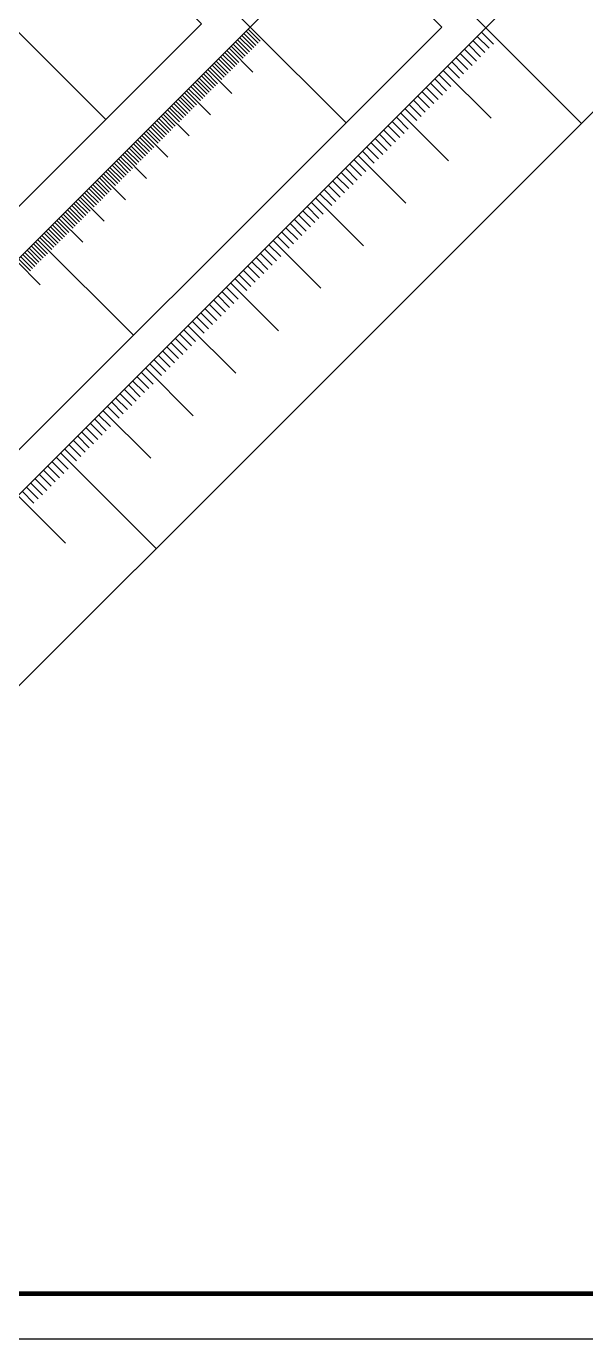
# Model space of a CAD drawing. Header units: millimetres. Extents: x 38046 to 69892, y 8139 to 15731.
# Drawn here: x 44195.7 to 44319.7, y 14887.6 to 15178.7 of the extents above; entities that cross this region are included whole.
import ezdxf

# ---------------------------------------------------------------- set-up
doc = ezdxf.new("R2010")
doc.units = ezdxf.units.MM
doc.header["$LTSCALE"] = 1000
doc.header["$MEASUREMENT"] = 0
doc.layers.get('0').update_dxf_attribs({"color": 3})
for name, color, linetype in [('PUB_TITLE', 4, 'Continuous'), ('图层1', 1, 'Continuous'), ('图层3', 253, 'Continuous')]:
    doc.layers.add(name, color=color, linetype=linetype)

msp = doc.modelspace()

# ---------------------------------------------------------------- linework, layer by layer
for p, q in [((44198.22, 15131.35), (44219.44, 15110.13)), ((44203.25, 15084.02), (44224.46, 15062.81))]:
    msp.add_line(p, q)
for points in [[(44245.36, 15178.49), (44266.58, 15199.7)], [(44297.53, 15178.3), (44318.74, 15199.52)], [(44192.12, 15179.22), (44213.33, 15158.01)], [(44245.36, 15178.49), (44266.58, 15157.27)], [(44297.53, 15178.3), (44318.74, 15157.09)], [(44240.65, 15173.77), (44245.95, 15168.47)], [(44235.94, 15169.06), (44241.24, 15163.75)], [(44288.1, 15168.87), (44298.71, 15158.27)], [(44231.22, 15164.34), (44236.53, 15159.04)], [(44226.51, 15159.63), (44231.81, 15154.33)], [(44278.67, 15159.45), (44289.28, 15148.84)], [(44221.79, 15154.92), (44227.1, 15149.61)], [(44217.08, 15150.2), (44222.38, 15144.9)], [(44269.24, 15150.02), (44279.85, 15139.41)], [(44212.37, 15145.49), (44217.67, 15140.18)], [(44207.65, 15140.77), (44212.96, 15135.47)], [(44259.82, 15140.59), (44270.42, 15129.98)], [(44202.94, 15136.06), (44208.24, 15130.76)], [(44198.22, 15131.35), (44219.44, 15110.13)], [(44250.39, 15131.16), (44260.99, 15120.56)], [(44193.51, 15126.63), (44198.81, 15121.33)], [(44240.96, 15121.73), (44251.57, 15111.13)], [(44231.53, 15112.31), (44242.14, 15101.7)], [(44222.1, 15102.88), (44232.71, 15092.27)], [(44212.68, 15093.45), (44223.28, 15082.84)], [(44203.25, 15084.02), (44224.46, 15062.81)], [(44193.82, 15074.59), (44204.43, 15063.99)]]:
    msp.add_lwpolyline(points)
at = {"layer": 'PUB_TITLE'}
msp.add_lwpolyline([(43576.51, 14887.56), (44417.51, 14887.56), (44417.51, 15481.56), (43576.51, 15481.56)], close=True, dxfattribs=at)
at = {"layer": 'PUB_TITLE', "const_width": 1}
msp.add_lwpolyline([(43601.51, 14897.56), (44407.51, 14897.56), (44407.51, 15471.56), (43601.51, 15471.56)], close=True, dxfattribs=at)
at = {"layer": '图层1'}
for points in [[(44192.12, 15179.22), (43972.92, 15398.43), (43994.13, 15419.64), (44234.54, 15179.22), (43994.13, 14938.81), (43972.92, 14960.02), (44192.12, 15179.22)], [(44245.36, 15178.49), (44026.16, 15397.69), (44047.38, 15418.9), (44287.79, 15178.49), (44047.38, 14938.07), (44026.16, 14959.28), (44245.36, 15178.49)], [(44297.53, 15178.3), (44078.33, 15397.51), (44099.54, 15418.72), (44339.96, 15178.3), (44099.54, 14937.89), (44078.33, 14959.1), (44297.53, 15178.3)]]:
    msp.add_lwpolyline(points, dxfattribs=at)
at = {"layer": '图层3'}
for points in [[(44242.54, 15175.66), (44245.19, 15173.01)], [(44243.01, 15176.13), (44245.66, 15173.48)], [(44243.48, 15176.6), (44246.13, 15173.95)], [(44243.95, 15177.07), (44246.6, 15174.42)], [(44244.42, 15177.54), (44247.07, 15174.89)], [(44244.89, 15178.01), (44247.55, 15175.36)], [(44295.64, 15176.42), (44298.29, 15173.77)], [(44296.59, 15177.36), (44299.24, 15174.71)], [(44239.71, 15172.83), (44242.36, 15170.18)], [(44240.18, 15173.3), (44242.83, 15170.65)], [(44241.12, 15174.24), (44243.77, 15171.59)], [(44241.59, 15174.71), (44244.25, 15172.06)], [(44242.07, 15175.19), (44244.72, 15172.53)], [(44291.87, 15172.65), (44294.52, 15169.99)], [(44292.81, 15173.59), (44295.47, 15170.94)], [(44293.76, 15174.53), (44296.41, 15171.88)], [(44294.7, 15175.47), (44297.35, 15172.82)], [(44236.88, 15170), (44239.53, 15167.35)], [(44237.35, 15170.47), (44240, 15167.82)], [(44237.82, 15170.94), (44240.47, 15168.29)], [(44238.29, 15171.41), (44240.95, 15168.76)], [(44238.77, 15171.89), (44241.42, 15169.23)], [(44239.24, 15172.36), (44241.89, 15169.71)], [(44289.04, 15169.82), (44291.7, 15167.17)], [(44289.99, 15170.76), (44292.64, 15168.11)], [(44290.93, 15171.7), (44293.58, 15169.05)], [(44234.05, 15167.17), (44236.7, 15164.52)], [(44234.52, 15167.64), (44237.17, 15164.99)], [(44234.99, 15168.12), (44237.65, 15165.46)], [(44235.47, 15168.59), (44238.12, 15165.93)], [(44236.41, 15169.53), (44239.06, 15166.88)], [(44286.22, 15166.99), (44288.87, 15164.34)], [(44287.16, 15167.93), (44289.81, 15165.28)], [(44231.69, 15164.82), (44234.35, 15162.16)], [(44232.17, 15165.29), (44234.82, 15162.63)], [(44232.64, 15165.76), (44235.29, 15163.11)], [(44233.11, 15166.23), (44235.76, 15163.58)], [(44233.58, 15166.7), (44236.23, 15164.05)], [(44283.39, 15164.16), (44286.04, 15161.51)], [(44284.33, 15165.1), (44286.98, 15162.45)], [(44285.27, 15166.05), (44287.92, 15163.39)], [(44227.92, 15161.04), (44230.57, 15158.39)], [(44228.39, 15161.52), (44231.05, 15158.86)], [(44228.87, 15161.99), (44231.52, 15159.34)], [(44229.34, 15162.46), (44231.99, 15159.81)], [(44229.81, 15162.93), (44232.46, 15160.28)], [(44230.28, 15163.4), (44232.93, 15160.75)], [(44230.75, 15163.87), (44233.4, 15161.22)], [(44280.56, 15161.33), (44283.21, 15158.68)], [(44281.5, 15162.28), (44284.15, 15159.62)], [(44282.44, 15163.22), (44285.1, 15160.57)], [(44225.09, 15158.22), (44227.75, 15155.56)], [(44225.57, 15158.69), (44228.22, 15156.04)], [(44226.04, 15159.16), (44228.69, 15156.51)], [(44226.98, 15160.1), (44229.63, 15157.45)], [(44227.45, 15160.57), (44230.1, 15157.92)], [(44277.73, 15158.5), (44280.38, 15155.85)], [(44279.62, 15160.39), (44282.27, 15157.74)], [(44222.27, 15155.39), (44224.92, 15152.74)], [(44222.74, 15155.86), (44225.39, 15153.21)], [(44223.21, 15156.33), (44225.86, 15153.68)], [(44223.68, 15156.8), (44226.33, 15154.15)], [(44224.15, 15157.27), (44226.8, 15154.62)], [(44224.62, 15157.74), (44227.27, 15155.09)], [(44274.9, 15155.68), (44277.55, 15153.02)], [(44275.84, 15156.62), (44278.5, 15153.97)], [(44276.79, 15157.56), (44279.44, 15154.91)], [(44219.44, 15152.56), (44222.09, 15149.91)], [(44219.91, 15153.03), (44222.56, 15150.38)], [(44220.38, 15153.5), (44223.03, 15150.85)], [(44220.85, 15153.97), (44223.5, 15151.32)], [(44221.32, 15154.44), (44223.97, 15151.79)], [(44272.07, 15152.85), (44274.72, 15150.2)], [(44273.02, 15153.79), (44275.67, 15151.14)], [(44273.96, 15154.73), (44276.61, 15152.08)], [(44216.61, 15149.73), (44219.26, 15147.08)], [(44217.55, 15150.67), (44220.2, 15148.02)], [(44218.02, 15151.14), (44220.68, 15148.49)], [(44218.49, 15151.62), (44221.15, 15148.96)], [(44218.97, 15152.09), (44221.62, 15149.44)], [(44270.19, 15150.96), (44272.84, 15148.31)], [(44271.13, 15151.9), (44273.78, 15149.25)], [(44213.78, 15146.9), (44216.43, 15144.25)], [(44214.25, 15147.37), (44216.9, 15144.72)], [(44214.72, 15147.84), (44217.38, 15145.19)], [(44215.2, 15148.32), (44217.85, 15145.66)], [(44215.67, 15148.79), (44218.32, 15146.14)], [(44216.14, 15149.26), (44218.79, 15146.61)], [(44266.42, 15147.19), (44269.07, 15144.54)], [(44267.36, 15148.13), (44270.01, 15145.48)], [(44268.3, 15149.08), (44270.95, 15146.42)], [(44210.48, 15143.6), (44213.13, 15140.95)], [(44210.95, 15144.07), (44213.6, 15141.42)], [(44211.42, 15144.54), (44214.08, 15141.89)], [(44211.9, 15145.02), (44214.55, 15142.36)], [(44212.84, 15145.96), (44215.49, 15143.31)], [(44213.31, 15146.43), (44215.96, 15143.78)], [(44263.59, 15144.36), (44266.24, 15141.71)], [(44264.53, 15145.3), (44267.18, 15142.65)], [(44265.47, 15146.25), (44268.12, 15143.6)], [(44208.12, 15141.24), (44210.78, 15138.59)], [(44208.6, 15141.72), (44211.25, 15139.06)], [(44209.07, 15142.19), (44211.72, 15139.54)], [(44209.54, 15142.66), (44212.19, 15140.01)], [(44210.01, 15143.13), (44212.66, 15140.48)], [(44260.76, 15141.53), (44263.41, 15138.88)], [(44261.7, 15142.48), (44264.35, 15139.82)], [(44262.64, 15143.42), (44265.3, 15140.77)], [(44204.82, 15137.95), (44207.48, 15135.29)], [(44205.3, 15138.42), (44207.95, 15135.76)], [(44205.77, 15138.89), (44208.42, 15136.24)], [(44206.24, 15139.36), (44208.89, 15136.71)], [(44206.71, 15139.83), (44209.36, 15137.18)], [(44207.18, 15140.3), (44209.83, 15137.65)], [(44256.99, 15137.76), (44259.64, 15135.11)], [(44257.93, 15138.71), (44260.58, 15136.05)], [(44258.87, 15139.65), (44261.53, 15137)], [(44202, 15135.12), (44204.65, 15132.47)], [(44202.47, 15135.59), (44205.12, 15132.94)], [(44203.41, 15136.53), (44206.06, 15133.88)], [(44203.88, 15137), (44206.53, 15134.35)], [(44204.35, 15137.47), (44207, 15134.82)], [(44254.16, 15134.93), (44256.81, 15132.28)], [(44255.1, 15135.88), (44257.75, 15133.23)], [(44256.05, 15136.82), (44258.7, 15134.17)], [(44199.17, 15132.29), (44201.82, 15129.64)], [(44199.64, 15132.76), (44202.29, 15130.11)], [(44200.11, 15133.23), (44202.76, 15130.58)], [(44200.58, 15133.7), (44203.23, 15131.05)], [(44201.05, 15134.17), (44203.7, 15131.52)], [(44201.52, 15134.65), (44204.18, 15131.99)], [(44251.33, 15132.11), (44253.98, 15129.45)], [(44252.27, 15133.05), (44254.93, 15130.4)], [(44253.22, 15133.99), (44255.87, 15131.34)], [(44195.87, 15128.99), (44198.52, 15126.34)], [(44196.34, 15129.46), (44198.99, 15126.81)], [(44196.81, 15129.93), (44199.46, 15127.28)], [(44197.28, 15130.4), (44199.93, 15127.75)], [(44197.75, 15130.87), (44200.4, 15128.22)], [(44198.7, 15131.82), (44201.35, 15129.17)], [(44248.5, 15129.28), (44251.15, 15126.63)], [(44249.45, 15130.22), (44252.1, 15127.57)], [(44193.98, 15127.1), (44196.63, 15124.45)], [(44194.45, 15127.57), (44197.1, 15124.92)], [(44194.92, 15128.05), (44197.58, 15125.39)], [(44195.4, 15128.52), (44198.05, 15125.87)], [(44245.67, 15126.45), (44248.33, 15123.8)], [(44246.62, 15127.39), (44249.27, 15124.74)], [(44247.56, 15128.33), (44250.21, 15125.68)], [(44242.85, 15123.62), (44245.5, 15120.97)], [(44243.79, 15124.56), (44246.44, 15121.91)], [(44244.73, 15125.51), (44247.38, 15122.85)], [(44240.02, 15120.79), (44242.67, 15118.14)], [(44241.9, 15122.68), (44244.55, 15120.03)], [(44237.19, 15117.96), (44239.84, 15115.31)], [(44238.13, 15118.91), (44240.78, 15116.25)], [(44239.07, 15119.85), (44241.73, 15117.2)], [(44234.36, 15115.13), (44237.01, 15112.48)], [(44235.3, 15116.08), (44237.96, 15113.43)], [(44236.25, 15117.02), (44238.9, 15114.37)], [(44232.47, 15113.25), (44235.13, 15110.6)], [(44233.42, 15114.19), (44236.07, 15111.54)], [(44228.7, 15109.48), (44231.36, 15106.83)], [(44229.65, 15110.42), (44232.3, 15107.77)], [(44230.59, 15111.36), (44233.24, 15108.71)], [(44224.93, 15105.71), (44227.58, 15103.06)], [(44225.88, 15106.65), (44228.53, 15104)], [(44226.82, 15107.59), (44229.47, 15104.94)], [(44227.76, 15108.54), (44230.41, 15105.88)], [(44223.05, 15103.82), (44225.7, 15101.17)], [(44223.99, 15104.76), (44226.64, 15102.11)], [(44219.28, 15100.05), (44221.93, 15097.4)], [(44220.22, 15100.99), (44222.87, 15098.34)], [(44221.16, 15101.94), (44223.81, 15099.28)], [(44216.45, 15097.22), (44219.1, 15094.57)], [(44217.39, 15098.16), (44220.04, 15095.51)], [(44218.33, 15099.11), (44220.98, 15096.46)], [(44213.62, 15094.39), (44216.27, 15091.74)], [(44214.56, 15095.34), (44217.21, 15092.68)], [(44215.5, 15096.28), (44218.16, 15093.63)], [(44210.79, 15091.56), (44213.44, 15088.91)], [(44211.73, 15092.51), (44214.38, 15089.86)], [(44207.96, 15088.74), (44210.61, 15086.08)], [(44208.9, 15089.68), (44211.56, 15087.03)], [(44209.85, 15090.62), (44212.5, 15087.97)], [(44205.13, 15085.91), (44207.79, 15083.26)], [(44206.08, 15086.85), (44208.73, 15084.2)], [(44207.02, 15087.79), (44209.67, 15085.14)], [(44202.31, 15083.08), (44204.96, 15080.43)], [(44204.19, 15084.96), (44206.84, 15082.31)], [(44199.48, 15080.25), (44202.13, 15077.6)], [(44200.42, 15081.19), (44203.07, 15078.54)], [(44201.36, 15082.14), (44204.01, 15079.48)], [(44196.65, 15077.42), (44199.3, 15074.77)], [(44197.59, 15078.37), (44200.24, 15075.71)], [(44198.53, 15079.31), (44201.19, 15076.66)], [(44194.76, 15075.54), (44197.41, 15072.89)], [(44195.71, 15076.48), (44198.36, 15073.83)]]:
    msp.add_lwpolyline(points, dxfattribs=at)

doc.saveas('drawing.dxf')
